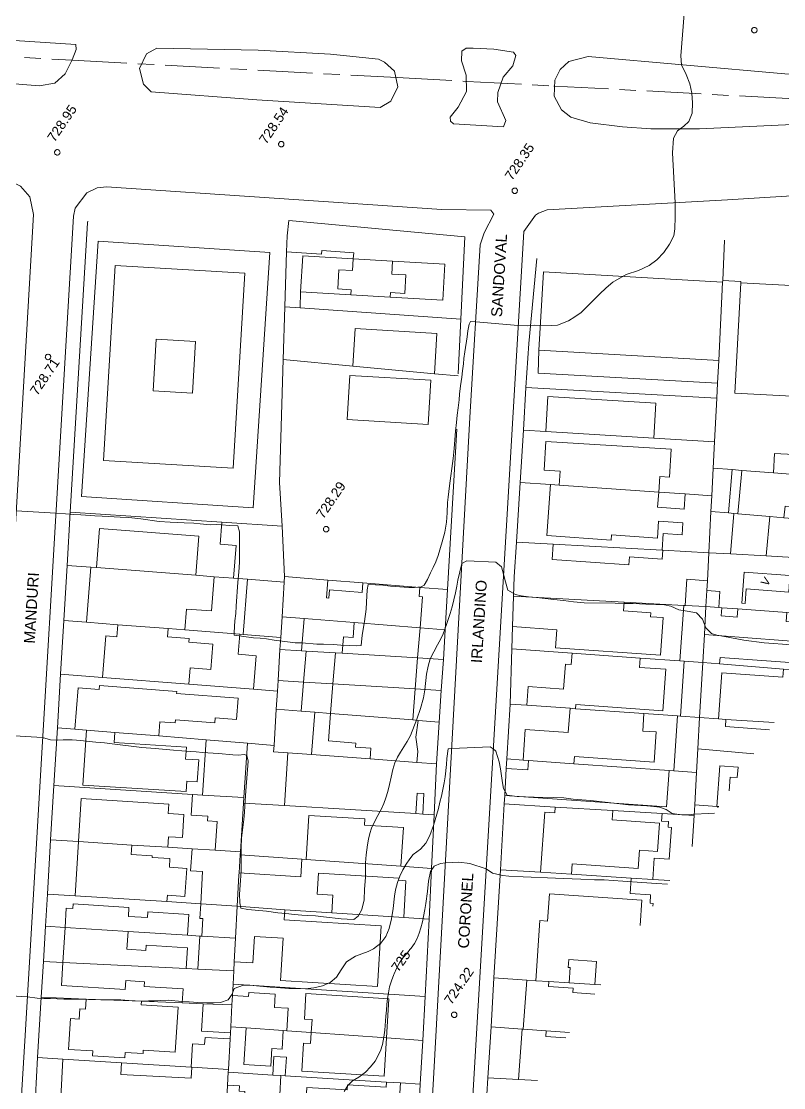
# Model space of a CAD drawing. Header units: metres. Extents: x 325024 to 7190115, y 7391967 to 10157759.
# Drawn here: x 326768.3 to 326907.7, y 7392562.4 to 7392757.2 of the extents above; entities that cross this region are included whole.
import ezdxf
from ezdxf.enums import TextEntityAlignment as Align

# ---------------------------------------------------------------- set-up
doc = ezdxf.new("R2010")
doc.units = ezdxf.units.M
doc.linetypes.add('T09', pattern=[17, 10, -2, 3, -2])
doc.layers.get('0').update_dxf_attribs({"lineweight": 18})
for name, color, linetype, lineweight in [('100_SIST_VIARIO_MEIO_FIO', 1, 'Continuous', 18), ('108_SEP_FIS_CANT_CENT_ILHA', 7, 'Continuous', 18), ('160_P_SIMP_ASF_TOP', 7, 'Continuous', 18), ('206_MURO_E_MURO_ARRIMO', 7, 'Continuous', 18), ('214_PROJ_BEIRAL_EDIF', 10, 'Continuous', 18), ('508_LM_SETOR_FISCAL', 136, 'T09', 18), ('600_CURVA_MESTRA', 14, 'Continuous', 18), ('602_CURVA_MESTRA_TOP', 24, 'Continuous', 18), ('604_CURVA_INTERM', 7, 'Continuous', 18), ('606_PTO_COTADO', 7, 'Continuous', 18), ('608_PTO_COTADO_INTERVIA', 1, 'Continuous', 18), ('624_SEGM_CURVA_MESTRA', 14, 'Continuous', 18)]:
    doc.layers.add(name, color=color, linetype=linetype, lineweight=lineweight)
doc.styles.add('Style-Arial', font='arial.ttf', dxfattribs={"height": 1.75})

# ---------------------------------------------------------------- blocks, each defined once
blk = doc.blocks.new('SP09')
at = {"color": 0, "linetype": 'Continuous'}
blk.add_lwpolyline([(-0.03, -0.51), (-0.14, -0.49), (-0.24, -0.46), (-0.31, -0.42), (-0.35, -0.39), (-0.42, -0.31), (-0.47, -0.24), (-0.51, -0.15), (-0.52, -0.09), (-0.52, 0.03), (-0.51, 0.11), (-0.48, 0.2), (-0.44, 0.27), (-0.4, 0.33), (-0.32, 0.39), (-0.23, 0.44), (-0.15, 0.48), (-0.1, 0.48), (-0.03, 0.48), (0.08, 0.48), (0.19, 0.44), (0.27, 0.4), (0.35, 0.32), (0.41, 0.23), (0.46, 0.11), (0.48, 0.03), (0.48, -0.03), (0.47, -0.08), (0.44, -0.21), (0.38, -0.3), (0.31, -0.38), (0.23, -0.44), (0.1, -0.49), (0.02, -0.51)], close=True, dxfattribs=at)
blk = doc.blocks.new('SP10')
at = {"color": 0, "linetype": 'Continuous'}
blk.add_lwpolyline([(-0.03, -0.51), (-0.14, -0.49), (-0.24, -0.46), (-0.31, -0.42), (-0.35, -0.39), (-0.42, -0.31), (-0.47, -0.24), (-0.51, -0.15), (-0.52, -0.09), (-0.52, 0.03), (-0.51, 0.11), (-0.48, 0.2), (-0.44, 0.27), (-0.4, 0.33), (-0.32, 0.39), (-0.23, 0.44), (-0.15, 0.48), (-0.1, 0.48), (-0.03, 0.48), (0.08, 0.48), (0.19, 0.44), (0.27, 0.4), (0.35, 0.32), (0.41, 0.23), (0.46, 0.11), (0.48, 0.03), (0.48, -0.03), (0.47, -0.08), (0.44, -0.21), (0.38, -0.3), (0.31, -0.38), (0.23, -0.44), (0.1, -0.49), (0.02, -0.51)], close=True, dxfattribs=at)

msp = doc.modelspace()

# ---------------------------------------------------------------- linework, layer by layer
at = {"layer": '100_SIST_VIARIO_MEIO_FIO', "flags": 128}
for points in [[(326752.851, 7392413.534), (326757.606, 7392501.453), (326770.52, 7392721.938), (326769.82, 7392725.148), (326768.096, 7392727.136), (326765.975, 7392728.166), (326756.147, 7392728.947), (326732.805, 7392730.316)], [(326841.556, 7392531.742), (326843.575, 7392562.849), (326850.305, 7392684.812), (326852.2, 7392716.386), (326852.887, 7392718.596), (326854.651, 7392722.02), (326854.112, 7392722.729), (326845.152, 7392722.854), (326783.815, 7392727.002), (326782.119, 7392726.834), (326780.248, 7392725.906), (326778.09, 7392723.094), (326777.791, 7392721.629), (326768.949, 7392571.905), (326766.8, 7392535.922)], [(326849.847, 7392544.271), (326860.162, 7392718.839), (326862.311, 7392721.831), (326862.824, 7392722.16), (326864.406, 7392722.777)]]:
    msp.add_lwpolyline(points, dxfattribs=at)
at = {"layer": '100_SIST_VIARIO_MEIO_FIO'}
msp.add_lwpolyline([(326864.406, 7392722.777), (326897.405, 7392724.612), (326914.045, 7392725.661), (326917.451, 7392724.728), (326921.615, 7392721.066), (326923.772, 7392718.261), (326924.695, 7392715.794), (326924.866, 7392713.815), (326921.562, 7392652.646)], dxfattribs=at)
at = {"layer": '108_SEP_FIS_CANT_CENT_ILHA', "flags": 128}
for points in [[(326687.937, 7392750.968), (326721.965, 7392748.879), (326748.588, 7392747.09), (326761.899, 7392746.158), (326767.814, 7392745.738), (326771.511, 7392745.472), (326774.408, 7392745.916), (326776.259, 7392747.631), (326777.592, 7392750.181), (326778.296, 7392752.1), (326778.239, 7392752.991), (326732.379, 7392755.997), (326709.45, 7392757.506), (326697.617, 7392758.306), (326692.44, 7392758.657), (326689.482, 7392758.857), (326688.014, 7392758.818), (326686.485, 7392757.337), (326685.597, 7392754.511), (326685.153, 7392753.098), (326685.581, 7392751.751), (326687.574, 7392751.013)], [(326811.347, 7392742.87), (326833.887, 7392741.523), (326835.816, 7392742.634), (326837.123, 7392745.272), (326836.501, 7392748.148), (326834.7, 7392749.805), (326833.583, 7392750.345), (326824.789, 7392751.243), (326811.579, 7392751.952), (326793.031, 7392752.349), (326791.137, 7392751.276), (326789.876, 7392748.622), (326790.637, 7392745.785), (326792.04, 7392744.331)], [(326847.329, 7392738.506), (326856.422, 7392737.946), (326856.847, 7392739.139), (326855.362, 7392742.558), (326855.417, 7392744.245), (326856.413, 7392747.057), (326858.129, 7392749.138), (326858.687, 7392750.978), (326858.297, 7392751.602), (326854.667, 7392752.16), (326850.921, 7392752.33), (326849.635, 7392752.332), (326848.807, 7392751.798), (326848.742, 7392750.043), (326849.608, 7392747.437), (326849.652, 7392744.45), (326848.181, 7392741.585), (326846.691, 7392739.717), (326846.777, 7392738.989)]]:
    msp.add_lwpolyline(points, close=True, dxfattribs=at)
msp.add_lwpolyline([(326981.359, 7392743.011), (326961.257, 7392744.352), (326934.178, 7392746.291), (326907.915, 7392747.639), (326871.915, 7392750.809), (326868.411, 7392749.93), (326866.837, 7392748.455), (326865.859, 7392746.479), (326865.716, 7392743.571), (326867.026, 7392741.044), (326868.774, 7392739.702), (326872.317, 7392738.692), (326878.199, 7392737.96), (326883.369, 7392737.597), (326892.263, 7392737.617), (326909.284, 7392738.375), (326909.964, 7392738.416)], dxfattribs=at)
at = {"layer": '206_MURO_E_MURO_ARRIMO'}
for p, q in [((326780.367, 7392720.447), (326777.208, 7392667.569)), ((326780.401, 7392720.722), (326780.367, 7392720.447)), ((326816.862, 7392718.024), (326817.164, 7392720.835)), ((326817.164, 7392720.835), (326849.351, 7392717.885)), ((326849.351, 7392717.885), (326848.648, 7392702.839)), ((326861.058, 7392698.372), (326862.572, 7392713.923)), ((326848.648, 7392702.839), (326848.179, 7392692.807)), ((326860.558, 7392690.321), (326861.058, 7392698.372)), ((326860.073, 7392682.506), (326860.558, 7392690.321)), ((326847.94, 7392682.739), (326846.229, 7392653.392)), ((326859.481, 7392672.965), (326860.073, 7392682.506)), ((326858.806, 7392662.079), (326859.481, 7392672.965)), ((326777.208, 7392667.569), (326776.625, 7392657.821)), ((326776.625, 7392657.821), (326776.023, 7392647.731)), ((326846.229, 7392653.392), (326845.8, 7392646.043)), ((326776.023, 7392647.731), (326775.436, 7392637.907)), ((326845.8, 7392646.043), (326845.447, 7392640.627)), ((326857.981, 7392642.579), (326858.114, 7392646.624)), ((326857.651, 7392632.475), (326857.981, 7392642.579)), ((326845.447, 7392640.627), (326845.075, 7392634.931)), ((326775.436, 7392637.907), (326774.853, 7392628.15)), ((326845.075, 7392634.931), (326844.7, 7392629.183)), ((326857.061, 7392622.447), (326857.651, 7392632.475)), ((326844.7, 7392629.183), (326844.199, 7392621.518)), ((326774.853, 7392628.15), (326774.22, 7392617.565)), ((326856.959, 7392620.72), (326857.061, 7392622.447)), ((326774.22, 7392617.565), (326773.628, 7392607.652)), ((326856.577, 7392614.221), (326856.669, 7392615.782)), ((326855.869, 7392602.188), (326856.577, 7392614.221)), ((326843.75, 7392612.237), (326843.276, 7392602.438)), ((326773.628, 7392607.652), (326773.036, 7392597.748)), ((326843.276, 7392602.438), (326842.827, 7392593.15)), ((326854.706, 7392582.413), (326855.869, 7392602.188)), ((326773.036, 7392597.748), (326772.685, 7392591.866)), ((326842.827, 7392593.15), (326842.142, 7392578.993)), ((326772.685, 7392591.866), (326772.298, 7392585.393)), ((326772.298, 7392585.393), (326771.909, 7392578.889)), ((326854.164, 7392573.489), (326854.706, 7392582.413)), ((326771.909, 7392578.889), (326771.252, 7392567.881)), ((326842.142, 7392578.993), (326841.684, 7392570.981)), ((326853.599, 7392564.173), (326854.164, 7392573.489)), ((326841.684, 7392570.981), (326841.229, 7392563.007)), ((326771.252, 7392567.881), (326770.829, 7392560.809)), ((326852.953, 7392553.519), (326853.599, 7392564.173)), ((326841.229, 7392563.007), (326840.642, 7392552.728))]:
    msp.add_line(p, q, dxfattribs=at)
at = {"layer": '206_MURO_E_MURO_ARRIMO', "flags": 128}
for points in [[(326816.773, 7392715.13), (326816.862, 7392718.024)], [(326896.89, 7392717.254), (326896.529, 7392709.885)], [(326816.162, 7392695.425), (326816.46, 7392705.048)], [(326819.23, 7392704.858), (326848.648, 7392702.839)], [(326816.162, 7392695.425), (326815.466, 7392672.99), (326815.959, 7392664.965)], [(326828.897, 7392694.239), (326816.162, 7392695.425)], [(326848.17, 7392692.443), (326843.834, 7392692.847)], [(326860.558, 7392690.321), (326895.477, 7392688.385)], [(326864.187, 7392682.258), (326860.073, 7392682.506)], [(326895.06, 7392680.398), (326883.934, 7392681.068)], [(326865.041, 7392672.58), (326859.481, 7392672.965)], [(326889.684, 7392670.875), (326884.834, 7392671.21)], [(326804.931, 7392665.706), (326777.208, 7392667.569)], [(326899.318, 7392667.247), (326898.597, 7392667.31)], [(326885.444, 7392660.593), (326865.533, 7392661.704)], [(326780.984, 7392657.484), (326776.625, 7392657.821)], [(326807.078, 7392655.466), (326803.554, 7392655.739)], [(326830.709, 7392654.621), (326824.341, 7392655.125)], [(326846.229, 7392653.392), (326841.126, 7392653.796)], [(326893.628, 7392653.196), (326893.464, 7392650.284)], [(326780.205, 7392647.408), (326776.023, 7392647.731)], [(326808.219, 7392645.242), (326798.151, 7392646.02)], [(326845.8, 7392646.043), (326841.182, 7392646.409)], [(326825.691, 7392641.817), (326820.328, 7392642.14)], [(326868.985, 7392641.778), (326857.981, 7392642.579)], [(326845.447, 7392640.627), (326840.747, 7392640.91)], [(326888.681, 7392640.345), (326881.416, 7392640.874)], [(326895.976, 7392639.791), (326907.642, 7392638.856)], [(326783.102, 7392637.314), (326775.436, 7392637.907)], [(326810.743, 7392635.177), (326798.903, 7392636.093)], [(326825.243, 7392636.163), (326819.881, 7392636.497)], [(326845.075, 7392634.931), (326840.297, 7392635.228)], [(326857.651, 7392632.475), (326860.726, 7392632.256)], [(326821.971, 7392630.982), (326824.815, 7392630.757)], [(326882.129, 7392630.73), (326888.296, 7392630.29)], [(326840.839, 7392629.488), (326844.7, 7392629.183)], [(326774.853, 7392628.15), (326778.048, 7392627.889)], [(326793.409, 7392626.635), (326802.052, 7392625.929)], [(326809.603, 7392625.312), (326814.483, 7392624.913)], [(326857.061, 7392622.447), (326860.035, 7392622.233)], [(326886.754, 7392620.307), (326887.579, 7392620.248)], [(326774.22, 7392617.565), (326799.566, 7392615.958)], [(326808.898, 7392614.385), (326816.41, 7392613.922)], [(326865.889, 7392613.647), (326856.577, 7392614.221)], [(326885.464, 7392612.44), (326876.466, 7392612.995)], [(326895.802, 7392613.718), (326895.677, 7392613.728)], [(326840.411, 7392612.443), (326841.676, 7392612.365)], [(326778.738, 7392607.328), (326773.628, 7392607.652)], [(326799.487, 7392606.013), (326795.08, 7392606.292)], [(326820.369, 7392604.057), (326819.572, 7392604.114)], [(326843.276, 7392602.438), (326837.69, 7392602.833)], [(326863.223, 7392601.72), (326855.869, 7392602.188)], [(326879.803, 7392600.664), (326868.867, 7392601.36)], [(326773.036, 7392597.748), (326778.111, 7392597.427)], [(326794.896, 7392596.362), (326801.091, 7392595.969)], [(326816.438, 7392594.844), (326825.023, 7392594.293)], [(326838.191, 7392593.448), (326842.827, 7392593.15)], [(326776.261, 7392591.639), (326772.685, 7392591.866)], [(326800.937, 7392590.074), (326798.663, 7392590.218)], [(326775.854, 7392585.223), (326772.298, 7392585.393)], [(326854.706, 7392582.413), (326860.696, 7392582.019)], [(326868.437, 7392581.509), (326873.15, 7392581.199)], [(326842.142, 7392578.993), (326806.983, 7392581.296)], [(326771.909, 7392578.889), (326780.113, 7392578.557)], [(326790.251, 7392578.148), (326797.698, 7392577.847)], [(326806.505, 7392572.371), (326806.446, 7392571.256)], [(326816.795, 7392572.741), (326821.286, 7392572.424)], [(326859.866, 7392573.082), (326854.164, 7392573.489)], [(326835.026, 7392571.452), (326841.684, 7392570.981)], [(326771.252, 7392567.881), (326775.881, 7392567.587)], [(326786.578, 7392566.909), (326799.298, 7392566.103)], [(326816.544, 7392564.524), (326835.031, 7392563.388)], [(326859.208, 7392563.858), (326853.599, 7392564.173)], [(326837.587, 7392563.231), (326841.229, 7392563.007)]]:
    msp.add_lwpolyline(points, dxfattribs=at)
at = {"layer": '214_PROJ_BEIRAL_EDIF', "flags": 128}
for points in [[(326782.338, 7392717.097), (326779.249, 7392670.399), (326810.65, 7392668.321), (326813.739, 7392715.02)], [(326828.978, 7392713.836), (326819.722, 7392714.389), (326819.33, 7392707.82), (326819.23, 7392704.858), (326816.46, 7392705.048), (326816.773, 7392715.13), (326823.176, 7392714.676), (326823.225, 7392715.359), (326829.056, 7392714.946)], [(326828.978, 7392713.836), (326819.722, 7392714.389), (326819.33, 7392707.82), (326828.536, 7392707.27), (326828.59, 7392708.186), (326826.126, 7392708.333), (326826.335, 7392711.83), (326828.849, 7392711.68)], [(326785.416, 7392712.648), (326783.285, 7392676.996), (326807.014, 7392675.578), (326809.144, 7392711.23)], [(326828.536, 7392707.27), (326835.703, 7392706.842), (326835.752, 7392707.66), (326838.373, 7392707.503), (326838.577, 7392710.913), (326836.02, 7392711.066), (326836.16, 7392713.407), (326828.978, 7392713.836), (326828.849, 7392711.68), (326826.335, 7392711.83), (326826.126, 7392708.333), (326828.59, 7392708.186)], [(326835.703, 7392706.842), (326835.752, 7392707.66), (326838.373, 7392707.503), (326838.577, 7392710.913), (326836.02, 7392711.066), (326836.16, 7392713.407), (326845.715, 7392712.836), (326845.323, 7392706.267)], [(326896.515, 7392709.592), (326895.813, 7392695.252), (326862.919, 7392697.153), (326863.747, 7392711.486)], [(326899.837, 7392709.44), (326898.773, 7392689.286), (326917.264, 7392688.31), (326916.703, 7392677.693), (326906.005, 7392678.257), (326905.818, 7392674.717), (326900.013, 7392675.179), (326898.283, 7392675.317), (326894.808, 7392675.594), (326895.06, 7392680.398), (326895.477, 7392688.385), (326895.612, 7392691.145), (326895.813, 7392695.252), (326896.515, 7392709.592), (326896.529, 7392709.885), (326899.851, 7392709.71)], [(326899.837, 7392709.44), (326919.334, 7392708.411), (326918.27, 7392688.257), (326917.264, 7392688.31), (326898.773, 7392689.286)], [(326828.897, 7392694.239), (326843.834, 7392692.847), (326844.274, 7392700.213), (326829.307, 7392701.107)], [(326792.936, 7392699.171), (326792.371, 7392689.714), (326799.562, 7392689.284), (326800.127, 7392698.742)], [(326895.612, 7392691.145), (326895.813, 7392695.252), (326862.919, 7392697.153), (326862.77, 7392692.965)], [(326828.329, 7392692.535), (326827.846, 7392684.448), (326842.666, 7392683.563), (326843.149, 7392691.649)], [(326864.187, 7392682.258), (326883.934, 7392681.068), (326884.32, 7392687.469), (326864.573, 7392688.659)], [(326866.643, 7392672.469), (326884.834, 7392671.21), (326885.04, 7392674.035), (326886.804, 7392673.928), (326887.113, 7392679.065), (326864.178, 7392680.447), (326863.863, 7392675.217), (326866.798, 7392675.04)], [(326898.283, 7392675.317), (326897.589, 7392667.399), (326894.394, 7392667.678), (326894.544, 7392670.538), (326894.808, 7392675.594)], [(326910.039, 7392666.308), (326916.586, 7392665.734), (326917.293, 7392673.803), (326905.818, 7392674.717), (326900.013, 7392675.179), (326899.318, 7392667.247), (326905.13, 7392666.738), (326907.744, 7392666.509), (326907.931, 7392668.64), (326910.226, 7392668.439)], [(326889.684, 7392670.875), (326889.485, 7392668.086), (326884.632, 7392668.432), (326884.834, 7392671.21), (326866.643, 7392672.469), (326865.041, 7392672.58), (326864.376, 7392663.262), (326876.119, 7392662.424), (326876.19, 7392663.414), (326884.595, 7392662.814), (326884.815, 7392665.896), (326889.259, 7392665.579), (326889.101, 7392663.373), (326885.66, 7392663.619), (326885.444, 7392660.593), (326885.601, 7392660.585), (326893.999, 7392660.116), (326894.394, 7392667.678), (326894.544, 7392670.538)], [(326897.589, 7392667.399), (326894.394, 7392667.678), (326893.999, 7392660.116), (326897.947, 7392659.896), (326898.597, 7392667.31)], [(326807.078, 7392655.466), (326809.603, 7392655.271), (326816.332, 7392654.751), (326816.4, 7392655.754), (326815.959, 7392664.965), (326804.931, 7392665.706), (326804.619, 7392661.683), (326807.541, 7392661.457)], [(326909.5, 7392659.252), (326917.705, 7392658.794), (326918.3, 7392665.584), (326916.586, 7392665.734), (326910.039, 7392666.308), (326907.744, 7392666.509), (326905.13, 7392666.738), (326904.499, 7392659.531)], [(326782.003, 7392657.405), (326800.176, 7392656), (326800.727, 7392663.129), (326782.554, 7392664.534)], [(326865.533, 7392661.704), (326858.806, 7392662.079), (326858.411, 7392655.725), (326858.297, 7392652.218), (326878.49, 7392651.107), (326889.406, 7392650.507), (326889.643, 7392650.494), (326889.984, 7392655.275), (326893.725, 7392655.008), (326893.999, 7392660.116), (326885.601, 7392660.585), (326885.483, 7392658.927), (326879.487, 7392659.355), (326879.385, 7392657.916), (326865.334, 7392658.918)], [(326897.947, 7392659.896), (326904.499, 7392659.531), (326909.5, 7392659.252), (326909.343, 7392657.092), (326913.027, 7392656.825), (326912.93, 7392655.491), (326916.233, 7392655.251), (326915.755, 7392648.667), (326908.254, 7392649.211), (326899.312, 7392649.86), (326896.366, 7392650.074), (326895.823, 7392650.113), (326896.034, 7392653.021), (326893.628, 7392653.196), (326893.725, 7392655.008), (326893.999, 7392660.116)], [(326798.151, 7392646.02), (326798.446, 7392649.84), (326803.07, 7392649.482), (326803.554, 7392655.739), (326800.176, 7392656), (326782.003, 7392657.405), (326780.984, 7392657.484), (326780.205, 7392647.408), (326785.891, 7392646.968), (326795.094, 7392646.257)], [(326824.341, 7392655.125), (326816.4, 7392655.754), (326816.332, 7392654.751), (326815.939, 7392648.407), (326819.992, 7392648.086), (326829.154, 7392647.361), (326841.182, 7392646.409), (326841.631, 7392652.08), (326840.994, 7392652.13), (326841.126, 7392653.796), (326830.709, 7392654.621), (326830.57, 7392652.866), (326824.63, 7392653.336), (326824.512, 7392651.848), (326824.085, 7392651.881)], [(326900.437, 7392656.544), (326908.832, 7392655.935), (326908.615, 7392652.939), (326900.807, 7392653.506), (326900.615, 7392650.852), (326900.028, 7392650.895)], [(326815.707, 7392644.663), (326815.939, 7392648.407), (326816.332, 7392654.751), (326809.603, 7392655.271), (326808.824, 7392645.195)], [(326878.49, 7392651.107), (326878.374, 7392649.481), (326883.366, 7392649.125), (326883.317, 7392648.44), (326885.629, 7392648.275), (326885.139, 7392641.402), (326865.956, 7392642.771), (326866.189, 7392646.048), (326858.114, 7392646.624), (326858.297, 7392652.218)], [(326889.51, 7392640.285), (326888.681, 7392640.345), (326889.406, 7392650.507), (326889.643, 7392650.494), (326893.464, 7392650.284), (326893.175, 7392645.175), (326892.885, 7392640.039)], [(326915.442, 7392643.499), (326915.695, 7392646.983), (326908.132, 7392647.532), (326908.254, 7392649.211), (326899.312, 7392649.86), (326899.203, 7392648.352), (326896.257, 7392648.566), (326896.366, 7392650.074), (326895.823, 7392650.113), (326893.464, 7392650.284), (326893.175, 7392645.175)], [(326815.568, 7392642.427), (326819.526, 7392642.189), (326819.992, 7392648.086), (326815.939, 7392648.407), (326815.707, 7392644.663)], [(326785.891, 7392646.968), (326795.094, 7392646.257), (326794.979, 7392644.775), (326798.966, 7392644.467), (326798.913, 7392643.776), (326803.297, 7392643.437), (326802.94, 7392638.814), (326799.136, 7392639.108), (326798.903, 7392636.093), (326783.102, 7392637.314), (326783.69, 7392644.926), (326785.721, 7392644.769)], [(326826.927, 7392641.743), (326840.747, 7392640.91), (326841.182, 7392646.409), (326829.154, 7392647.361), (326828.939, 7392644.645), (326827.168, 7392644.785)], [(326808.219, 7392645.242), (326808.824, 7392645.195), (326815.707, 7392644.663), (326815.568, 7392642.427), (326815.219, 7392636.786), (326815.098, 7392634.841), (326810.743, 7392635.177), (326811.217, 7392641.311), (326807.934, 7392641.564)], [(326819.881, 7392636.497), (326820.328, 7392642.14), (326819.526, 7392642.189), (326815.568, 7392642.427), (326815.219, 7392636.786)], [(326825.243, 7392636.163), (326840.297, 7392635.228), (326840.747, 7392640.91), (326826.927, 7392641.743), (326825.691, 7392641.817)], [(326868.985, 7392641.778), (326881.416, 7392640.874), (326881.294, 7392639.163), (326886.111, 7392638.819), (326885.569, 7392631.23), (326869.691, 7392632.363), (326869.638, 7392631.621), (326868.612, 7392631.694), (326860.726, 7392632.256), (326860.97, 7392635.664), (326867.448, 7392635.201), (326867.774, 7392639.762), (326868.836, 7392639.686)], [(326892.318, 7392630.003), (326892.885, 7392640.039), (326889.51, 7392640.285), (326888.794, 7392630.255)], [(326819.881, 7392636.497), (326815.219, 7392636.786), (326815.098, 7392634.841), (326814.894, 7392631.543), (326819.46, 7392631.181)], [(326825.243, 7392636.163), (326840.297, 7392635.228), (326839.848, 7392629.567), (326824.815, 7392630.757)], [(326778.048, 7392627.889), (326780.166, 7392627.716), (326785.358, 7392627.292), (326793.409, 7392626.635), (326793.609, 7392629.23), (326796.427, 7392629.012), (326796.472, 7392629.59), (326803.633, 7392629.036), (326803.706, 7392629.978), (326807.645, 7392629.674), (326807.943, 7392633.534), (326796.646, 7392634.408), (326796.674, 7392634.78), (326782.539, 7392635.873), (326782.483, 7392635.149), (326778.632, 7392635.447)], [(326817.004, 7392623.57), (326821.358, 7392623.241), (326821.971, 7392630.982), (326819.46, 7392631.181), (326814.894, 7392631.543), (326814.483, 7392624.913), (326814.411, 7392623.765)], [(326840.605, 7392621.789), (326832.052, 7392622.435), (326832.207, 7392624.396), (326829.378, 7392624.62), (326829.433, 7392625.324), (326824.416, 7392625.721), (326824.815, 7392630.757), (326839.848, 7392629.567), (326840.839, 7392629.488), (326840.431, 7392626.437), (326840.765, 7392623.817)], [(326860.035, 7392622.233), (326861.003, 7392622.163), (326869.338, 7392621.562), (326869.433, 7392622.892), (326883.997, 7392621.852), (326884.39, 7392627.363), (326881.901, 7392627.54), (326882.129, 7392630.73), (326869.638, 7392631.621), (326868.612, 7392631.694), (326868.294, 7392627.242), (326860.432, 7392627.803)], [(326888.794, 7392630.255), (326888.296, 7392630.29), (326887.579, 7392620.248), (326891.75, 7392619.947), (326891.994, 7392624.275), (326892.318, 7392630.003)], [(326785.358, 7392627.292), (326780.166, 7392627.716), (326779.528, 7392617.655), (326798.404, 7392616.458), (326798.524, 7392618.358), (326800.446, 7392618.236), (326800.702, 7392622.268), (326798.308, 7392622.419), (326798.448, 7392624.619), (326785.242, 7392625.457)], [(326808.961, 7392615.362), (326809.603, 7392625.312), (326802.052, 7392625.929), (326801.412, 7392615.841)], [(326841.676, 7392612.365), (326841.906, 7392616.107), (326840.642, 7392616.185), (326840.411, 7392612.443), (326816.41, 7392613.922), (326817.004, 7392623.57), (326821.358, 7392623.241), (326832.052, 7392622.435), (326840.605, 7392621.789), (326844.199, 7392621.518), (326843.75, 7392612.237)], [(326861.003, 7392622.163), (326869.338, 7392621.562), (326886.754, 7392620.307), (326886.28, 7392613.669), (326856.669, 7392615.782), (326856.959, 7392620.72), (326860.88, 7392620.44)], [(326795.08, 7392606.292), (326788.483, 7392606.71), (326778.738, 7392607.328), (326779.237, 7392615.184), (326795.239, 7392614.169), (326795.131, 7392612.469), (326797.983, 7392612.288), (326797.715, 7392608.06), (326795.202, 7392608.22)], [(326803.734, 7392605.743), (326804.066, 7392610.992), (326802.338, 7392611.101), (326802.394, 7392611.987), (326799.326, 7392612.181), (326799.566, 7392615.958), (326801.412, 7392615.841), (326808.961, 7392615.362), (326808.898, 7392614.385), (326808.322, 7392605.452)], [(326865.889, 7392613.647), (326876.466, 7392612.995), (326876.347, 7392611.324), (326884.987, 7392610.708), (326884.615, 7392605.505), (326881.3, 7392605.741), (326881.061, 7392602.39), (326869.002, 7392603.25), (326868.867, 7392601.36), (326863.223, 7392601.72), (326864.009, 7392612.739), (326865.815, 7392612.611)], [(326820.369, 7392604.057), (326837.69, 7392602.833), (326838.128, 7392609.925), (326831.045, 7392610.362), (326831.114, 7392611.477), (326820.865, 7392612.109)], [(326778.738, 7392607.328), (326788.483, 7392606.71), (326788.373, 7392604.972), (326792.22, 7392604.728), (326792.201, 7392604.423), (326795.438, 7392604.218), (326795.339, 7392602.647), (326798.51, 7392602.446), (326798.185, 7392597.322), (326794.97, 7392597.525), (326794.896, 7392596.362), (326778.111, 7392597.427)], [(326807.746, 7392595.547), (326801.091, 7392595.969), (326801.371, 7392601.85), (326799.231, 7392601.986), (326799.487, 7392606.013), (326803.734, 7392605.743), (326808.322, 7392605.452), (326808.287, 7392604.912), (326808.074, 7392601.599), (326808.049, 7392601.211)], [(326819.572, 7392604.114), (326808.287, 7392604.912), (326808.074, 7392601.599), (326819.374, 7392600.903)], [(326838.191, 7392593.448), (326825.023, 7392594.293), (326825.223, 7392597.53), (326822.38, 7392597.705), (326822.618, 7392601.575), (326837.289, 7392600.671), (326837.265, 7392600.269), (326838.606, 7392600.186)], [(326798.663, 7392590.218), (326787.779, 7392590.909), (326776.261, 7392591.639), (326776.484, 7392595.165), (326777.679, 7392595.089), (326777.732, 7392595.929), (326787.946, 7392595.281), (326787.843, 7392593.669), (326791.357, 7392593.446), (326791.422, 7392594.485), (326798.904, 7392594.011)], [(326801.091, 7392595.969), (326800.922, 7392593.301), (326801.457, 7392593.267), (326801.253, 7392590.054), (326807.431, 7392589.662), (326807.746, 7392595.547)], [(326807.201, 7392585.377), (326810.599, 7392585.168), (326810.898, 7392590.015), (326816.126, 7392589.693), (326815.647, 7392581.923), (326833.381, 7392580.83), (326834.065, 7392591.933), (326816.326, 7392593.027), (326816.438, 7392594.844), (326807.746, 7392595.547), (326807.431, 7392589.662)], [(326775.854, 7392585.223), (326798.431, 7392584.142), (326798.672, 7392587.939), (326791.114, 7392588.418), (326791.051, 7392587.436), (326787.573, 7392587.656), (326787.779, 7392590.909), (326776.261, 7392591.639)], [(326807.431, 7392589.662), (326801.253, 7392590.054), (326800.937, 7392590.074), (326800.554, 7392584.04), (326807.113, 7392583.726), (326807.201, 7392585.377)], [(326806.779, 7392577.48), (326806.87, 7392579.188), (326806.983, 7392581.296), (326807.113, 7392583.726), (326800.554, 7392584.04), (326798.431, 7392584.142), (326775.854, 7392585.223), (326775.587, 7392581.021), (326787.244, 7392580.282), (326787.349, 7392581.926), (326790.762, 7392581.709), (326790.709, 7392580.88), (326797.862, 7392580.427), (326797.698, 7392577.847), (326801.54, 7392577.691)], [(326806.87, 7392579.188), (326806.779, 7392577.48), (326806.564, 7392573.465), (326809.382, 7392573.266), (326816.178, 7392572.785), (326816.795, 7392572.741), (326817.049, 7392576.866), (326814.553, 7392577.02), (326814.703, 7392579.444), (326809.852, 7392579.743), (326809.807, 7392579.007)], [(326835.026, 7392571.452), (326821.286, 7392572.424), (326821.434, 7392574.816), (326820.039, 7392574.902), (326820.326, 7392579.56), (326835.468, 7392578.626)], [(326790.251, 7392578.148), (326780.113, 7392578.557), (326779.997, 7392576.726), (326778.964, 7392576.792), (326778.843, 7392574.886), (326777.231, 7392574.988), (326776.873, 7392569.355), (326781.359, 7392569.07), (326781.302, 7392568.17), (326787.201, 7392567.796), (326787.264, 7392568.796), (326790.535, 7392568.588), (326790.575, 7392569.21), (326796.402, 7392568.84), (326796.922, 7392577.044), (326790.208, 7392577.47)], [(326801.54, 7392577.691), (326801.224, 7392572.706), (326806.505, 7392572.371), (326806.564, 7392573.465), (326806.779, 7392577.48)], [(326816.178, 7392572.785), (326809.382, 7392573.266), (326808.969, 7392566.568), (326813.868, 7392566.266), (326814.068, 7392569.51), (326815.969, 7392569.392)], [(326835.026, 7392571.452), (326821.286, 7392572.424), (326821.163, 7392570.428), (326819.869, 7392570.507), (326819.553, 7392565.375), (326834.594, 7392564.447)], [(326806.147, 7392565.668), (326806.446, 7392571.256), (326801.859, 7392571.547), (326801.776, 7392570.233), (326799.569, 7392570.373), (326799.298, 7392566.103), (326799.452, 7392566.093)], [(326814.239, 7392564.666), (326815.733, 7392564.574), (326816.544, 7392564.524), (326816.754, 7392567.922), (326814.449, 7392568.064)], [(326799.452, 7392566.093), (326799.342, 7392564.077), (326786.462, 7392564.777), (326786.578, 7392566.909), (326775.881, 7392567.587), (326775.499, 7392560.556), (326776.575, 7392560.497), (326799.677, 7392559.243), (326805.785, 7392558.911), (326805.994, 7392562.821), (326806.12, 7392565.165), (326806.147, 7392565.668)], [(326805.994, 7392562.821), (326806.12, 7392565.165), (326814.239, 7392564.666), (326815.733, 7392564.574), (326815.517, 7392561.062), (326813.169, 7392561.207), (326813.131, 7392560.597), (326819.693, 7392560.193), (326819.319, 7392554.116), (326817.242, 7392554.251), (326813.339, 7392554.505), (326813.416, 7392555.758), (326808.794, 7392556.043), (326809.141, 7392561.675), (326808.082, 7392561.74), (326808.141, 7392562.689)], [(326823.307, 7392553.856), (326836.58, 7392552.993), (326836.954, 7392552.968), (326837.587, 7392563.231), (326835.031, 7392563.388), (326834.972, 7392562.434), (326827.893, 7392562.87), (326827.836, 7392561.948), (326820.508, 7392562.4), (326820.177, 7392557.036), (326823.491, 7392556.832)]]:
    msp.add_lwpolyline(points, close=True, dxfattribs=at)
for points in [[(326915.506, 7392643.494), (326915.442, 7392643.499), (326893.175, 7392645.175), (326892.885, 7392640.039), (326895.976, 7392639.791)], [(326905.965, 7392629.076), (326897.13, 7392629.676), (326895.773, 7392629.768), (326896.382, 7392638.171), (326907.534, 7392637.363), (326907.642, 7392638.856), (326912.195, 7392638.491)], [(326905.112, 7392627.787), (326897.035, 7392628.372), (326897.13, 7392629.676), (326895.773, 7392629.768), (326892.318, 7392630.003), (326891.994, 7392624.275), (326902.205, 7392623.394)], [(326897.721, 7392616.618), (326897.922, 7392619.132), (326899.183, 7392619.031), (326899.334, 7392620.912), (326896.04, 7392621.175), (326895.446, 7392613.746)], [(326895.658, 7392613.5), (326895.677, 7392613.728), (326895.446, 7392613.746), (326891.418, 7392614.068), (326891.306, 7392612.08), (326890.975, 7392606.424)], [(326886.867, 7392600.215), (326883.727, 7392600.414), (326884.006, 7392604.326), (326886.734, 7392604.131), (326887.146, 7392609.911), (326886.537, 7392609.955), (326886.611, 7392610.986), (326885.367, 7392611.074), (326885.464, 7392612.44)], [(326883.764, 7392595.526), (326883.799, 7392596.014), (326883.24, 7392596.053), (326883.35, 7392597.587), (326879.602, 7392597.854), (326879.803, 7392600.664)], [(326881.43, 7392591.998), (326881.758, 7392596.6), (326864.871, 7392597.805), (326864.514, 7392592.797), (326863.116, 7392592.897), (326862.332, 7392581.911), (326864.736, 7392581.753), (326868.437, 7392581.509), (326868.636, 7392584.3), (326868.263, 7392584.326), (326868.368, 7392585.797), (326873.452, 7392585.434), (326873.15, 7392581.199), (326874.236, 7392581.127)], [(326868.504, 7392572.465), (326864.277, 7392572.767), (326860.057, 7392573.068), (326860.696, 7392582.019), (326862.332, 7392581.911), (326864.736, 7392581.753), (326864.674, 7392580.878), (326869.187, 7392580.556), (326869.13, 7392579.763), (326873.144, 7392579.477)], [(326867.849, 7392571.476), (326864.204, 7392571.736), (326864.277, 7392572.767)]]:
    msp.add_lwpolyline(points, dxfattribs=at)
at = {"layer": '214_PROJ_BEIRAL_EDIF'}
for points in [[(326895.976, 7392639.791), (326896.062, 7392640.98), (326913.029, 7392639.75)], [(326895.446, 7392613.746), (326891.418, 7392614.068), (326891.75, 7392619.947), (326891.994, 7392624.275), (326902.205, 7392623.394)], [(326885.464, 7392612.44), (326891.306, 7392612.08), (326890.975, 7392606.424)], [(326879.803, 7392600.664), (326883.727, 7392600.414), (326886.867, 7392600.215)], [(326864.277, 7392572.767), (326860.057, 7392573.068), (326859.866, 7392573.082), (326859.208, 7392563.858), (326862.679, 7392563.663)]]:
    msp.add_lwpolyline(points, dxfattribs=at)
at = {"layer": '508_LM_SETOR_FISCAL'}
msp.add_lwpolyline([(326564.246, 7392538.336), (326626.965, 7392663.661), (326642.965, 7392694.154), (326654.498, 7392715.96), (326664.589, 7392743.934), (326668.559, 7392756.638), (326685.728, 7392754.927), (326688.969, 7392755.312), (326777.573, 7392750.14), (326836.997, 7392746.955), (326849.733, 7392746.274), (326865.657, 7392745.422), (326978.945, 7392739.362)], dxfattribs=at)
at = {"layer": '600_CURVA_MESTRA', "elevation": 725, "flags": 128}
msp.add_lwpolyline([(326839.339, 7392587.585), (326839.546, 7392587.846), (326840.142, 7392588.718), (326840.64, 7392589.647), (326841.044, 7392590.592), (326841.35, 7392591.558), (326841.608, 7392592.663), (326842.064, 7392594.924), (326842.233, 7392596.042), (326842.527, 7392598.215), (326842.759, 7392600.121), (326843.109, 7392601.848), (326843.77, 7392602.82), (326844.934, 7392603.34), (326845.816, 7392603.451), (326848.26, 7392603.588), (326850.288, 7392603.355), (326853.279, 7392602.348), (326854.443, 7392601.578), (326856.291, 7392601.126), (326857.408, 7392601.011), (326860.024, 7392600.911), (326861.514, 7392600.855), (326864.466, 7392600.68), (326867.392, 7392600.563), (326868.978, 7392600.541), (326870.562, 7392600.487), (326873.066, 7392600.318), (326874.879, 7392600.335), (326876.502, 7392600.248), (326878.283, 7392600.096), (326881.726, 7392599.887), (326884.418, 7392599.675), (326886.432, 7392599.558)], dxfattribs=at)
at = {"layer": '600_CURVA_MESTRA', "elevation": 725}
msp.add_lwpolyline([(326827.326, 7392561.683), (326827.993, 7392562.738), (326828.853, 7392563.579), (326829.998, 7392564.308), (326831.212, 7392565.165), (326832.152, 7392566.164), (326832.993, 7392567.228), (326833.929, 7392569.095), (326834.318, 7392570.264), (326834.586, 7392571.584), (326834.729, 7392572.896), (326834.917, 7392575.401), (326835.022, 7392576.528), (326835.084, 7392577.574), (326835.215, 7392578.662), (326835.388, 7392579.722), (326835.612, 7392580.793), (326835.934, 7392581.875), (326836.363, 7392583.029), (326836.433, 7392583.188)], dxfattribs=at)
at = {"layer": '604_CURVA_INTERM', "flags": 128}
for points, elevation in [([(326889.494, 7392758.643), (326888.871, 7392750.959), (326888.984, 7392749.306), (326889.835, 7392747.526), (326890.511, 7392745.812), (326890.862, 7392744.131), (326891.005, 7392742.354), (326890.922, 7392740.441), (326890.342, 7392738.915), (326889.408, 7392738.103), (326888.732, 7392737.609), (326888.246, 7392737.253), (326887.563, 7392735.905), (326887.345, 7392733.242), (326887.834, 7392724.08), (326887.87, 7392721.501), (326887.796, 7392719.318), (326887.568, 7392718.026), (326886.809, 7392716.491), (326885.78, 7392715.027), (326884.51, 7392713.677), (326883.069, 7392712.591), (326881.135, 7392711.738), (326878.904, 7392710.961), (326876.422, 7392709.592), (326875.212, 7392708.57), (326873.977, 7392707.363), (326872.786, 7392706.164), (326870.628, 7392704.047), (326869.488, 7392703.22), (326868.306, 7392702.511), (326866.293, 7392701.688), (326865.271, 7392701.626), (326862.159, 7392701.687), (326860.746, 7392701.623), (326859.145, 7392701.632), (326851.358, 7392702.355), (326850.406, 7392702.397), (326850.163, 7392701.899), (326849.909, 7392700.673), (326849.776, 7392699.582), (326849.395, 7392696.838), (326849.195, 7392695.632), (326849.114, 7392694.622), (326848.977, 7392693.352), (326848.836, 7392692.239), (326848.573, 7392690.632), (326848.418, 7392689.094), (326848.344, 7392688.047), (326848.131, 7392686.583), (326847.967, 7392685.267), (326847.876, 7392683.952), (326847.677, 7392682.326), (326847.395, 7392679.158), (326847.226, 7392677.374), (326846.541, 7392672.381), (326846.313, 7392670.287), (326846.179, 7392669.293), (326846.169, 7392667.407), (326846.046, 7392665.708), (326845.718, 7392663.909), (326845.245, 7392662.14), (326844.49, 7392659.636), (326844.075, 7392658.466), (326843.583, 7392657.414), (326843.077, 7392656.428), (326842.529, 7392655.256), (326841.937, 7392654.206), (326841.405, 7392653.909), (326840.169, 7392653.777), (326839.134, 7392653.775), (326835.78, 7392654.04), (326834.383, 7392654.194), (326833.051, 7392654.234), (326831.681, 7392654.304), (326831.518, 7392653.333), (326831.414, 7392651.103), (326831.328, 7392649.837), (326831.005, 7392647.587), (326830.598, 7392645.05), (326830.398, 7392643.15), (326829.652, 7392643.095), (326828.239, 7392643.191), (326826.683, 7392643.256), (326825.342, 7392643.354), (326823.531, 7392643.426), (326822.301, 7392643.433), (326819.554, 7392643.667), (326818.354, 7392643.689), (326816.962, 7392643.814), (326814.495, 7392644.139), (326813.099, 7392644.376), (326811.924, 7392644.489), (326810.696, 7392644.582), (326807.199, 7392645.044), (326807.201, 7392645.528), (326807.304, 7392647.679), (326807.5, 7392649.017), (326807.564, 7392650.345), (326807.86, 7392654.755), (326807.984, 7392655.88), (326808.094, 7392657.447), (326808.141, 7392658.462), (326808.181, 7392662.705), (326808.182, 7392663.921), (326807.875, 7392665.042), (326806.264, 7392665.096), (326804.975, 7392665.25), (326803.954, 7392665.274), (326802.77, 7392665.249), (326800.988, 7392665.395), (326799.825, 7392665.515), (326798.075, 7392665.602), (326796.759, 7392665.63), (326795.484, 7392665.703), (326793.468, 7392665.863), (326790.128, 7392666.336), (326787.905, 7392666.562), (326786.351, 7392666.626), (326783.074, 7392666.827), (326781.715, 7392666.896), (326779.147, 7392667.064), (326777.808, 7392667.117), (326776.361, 7392667.236), (326774.586, 7392667.354), (326767.348, 7392667.779)], 728), ([(326910.578, 7392643.181), (326907.479, 7392643.438), (326905.85, 7392643.532), (326904.126, 7392643.655), (326900.404, 7392644.148), (326896.867, 7392644.816), (326895.473, 7392645.045), (326894.463, 7392645.359), (326893.446, 7392646.382), (326892.82, 7392648.004), (326891.77, 7392649.143), (326890.009, 7392649.422), (326888.536, 7392649.702), (326887.066, 7392650.341), (326885.868, 7392650.602), (326884.302, 7392650.681), (326882.478, 7392650.716), (326880.151, 7392650.822), (326878.649, 7392650.833), (326876.89, 7392650.882), (326871.17, 7392650.984), (326869.264, 7392651.132), (326867.417, 7392651.389), (326865.677, 7392651.608), (326864.049, 7392651.788), (326862.495, 7392651.916), (326861, 7392652.064), (326859.703, 7392652.237), (326858.619, 7392652.476), (326857.228, 7392653.276), (326856.782, 7392654.814), (326856.461, 7392656.204), (326856.061, 7392657.543), (326855.025, 7392658.4), (326849.756, 7392658.66), (326848.835, 7392658.174), (326848.122, 7392655.083), (326847.939, 7392654.008), (326847.668, 7392652.809), (326847.049, 7392650.22), (326846.722, 7392649.029), (326846.051, 7392647.04), (326845.412, 7392645.33), (326844.981, 7392644.361), (326844.391, 7392643.282), (326843.056, 7392640.746), (326842.67, 7392639.365), (326842.393, 7392637.935), (326842.05, 7392635.06), (326841.795, 7392633.634), (326841.237, 7392631.687), (326840.6, 7392629.706), (326839.44, 7392626.74), (326838.812, 7392625.63), (326837.598, 7392623.705), (326837.082, 7392622.754), (326836.595, 7392621.706), (326836.202, 7392620.509), (326835.877, 7392619.114), (326835.583, 7392617.743), (326835.288, 7392616.468), (326834.952, 7392615.319), (326834.554, 7392614.28), (326834.106, 7392613.326), (326833.132, 7392611.55), (326832.33, 7392609.779), (326832.007, 7392608.81), (326831.769, 7392607.781), (326831.586, 7392606.747), (326831.341, 7392604.924), (326831.213, 7392603.43), (326831.233, 7392601.785), (326831.194, 7392600.781), (326831.045, 7392598.625), (326830.944, 7392596.697), (326830.529, 7392594.952), (326829.888, 7392593.731), (326829.058, 7392593.113), (326827.841, 7392593.162), (326826.729, 7392593.242), (326823.521, 7392593.576), (326822.034, 7392593.755), (326820.658, 7392593.854), (326819.583, 7392593.883), (326818.219, 7392593.988), (326816.665, 7392594.185), (326815.183, 7392594.338), (326813.122, 7392594.622), (326811.009, 7392594.788), (326809.705, 7392594.913), (326808.437, 7392595.168), (326808.219, 7392596.159), (326808.177, 7392597.71), (326808.319, 7392600.234), (326808.476, 7392601.925), (326808.496, 7392604.691), (326808.471, 7392606.272), (326808.504, 7392607.969), (326808.953, 7392611.391), (326809.095, 7392612.704), (326809.164, 7392613.794), (326809.3, 7392616.619), (326809.762, 7392622.037), (326809.527, 7392623.088), (326809.075, 7392623.268), (326807.928, 7392623.15), (326806.929, 7392623.196), (326804.302, 7392623.421), (326801.391, 7392623.642), (326800.228, 7392623.76), (326799.114, 7392623.815), (326796.077, 7392624.057), (326792.723, 7392624.32), (326790.324, 7392624.536), (326784.87, 7392625.216), (326783.486, 7392625.375), (326781.917, 7392625.533), (326780.645, 7392625.633), (326779.146, 7392625.801), (326777.588, 7392625.907), (326775.91, 7392625.912), (326774.657, 7392625.855), (326773.607, 7392625.939), (326772.166, 7392626.37), (326764.947, 7392626.794)], 727), ([(326895.025, 7392612.543), (326893.85, 7392612.489), (326891.388, 7392612.331), (326890.132, 7392612.24), (326889.034, 7392612.196), (326887.322, 7392612.472), (326886.194, 7392613.224), (326884.962, 7392613.627), (326883.917, 7392613.762), (326882.653, 7392613.864), (326879.313, 7392614.08), (326877.15, 7392614.266), (326872.352, 7392614.819), (326869.186, 7392615.112), (326867.492, 7392615.342), (326865.552, 7392615.416), (326862.05, 7392615.43), (326860.48, 7392615.523), (326858.923, 7392615.578), (326857.107, 7392615.791), (326856.476, 7392617.022), (326856.27, 7392618.099), (326855.911, 7392620.651), (326855.666, 7392621.919), (326855.035, 7392623.866), (326854.573, 7392624.259), (326854.025, 7392624.667), (326846.968, 7392624.339), (326846.341, 7392624.257), (326846.082, 7392622.512), (326846.001, 7392621.444), (326845.767, 7392619.179), (326845.586, 7392618.072), (326845.084, 7392615.661), (326844.821, 7392614.509), (326844.538, 7392613.394), (326843.654, 7392610.25), (326842.985, 7392608.47), (326842.255, 7392607.066), (326841.261, 7392605.979), (326839.944, 7392604.965), (326839.287, 7392604.188), (326838.65, 7392603.23), (326838.036, 7392602.182), (326837.49, 7392600.985), (326837.05, 7392599.837), (326836.722, 7392598.545), (326836.54, 7392597.356), (326836.288, 7392595.132), (326835.958, 7392593.242), (326835.54, 7392591.446), (326834.898, 7392589.97), (326834.04, 7392588.794), (326832.7, 7392587.734), (326831.693, 7392587.251), (326829.409, 7392586.41), (326827.706, 7392585.342), (326826.738, 7392583.912), (326825.875, 7392582.539), (326824.741, 7392581.599), (326823.336, 7392580.965), (326821.779, 7392580.608), (326820.152, 7392580.453), (326818.268, 7392580.47), (326817.188, 7392580.512), (326814.928, 7392580.645), (326813.792, 7392580.738), (326811.283, 7392580.979), (326810.061, 7392581.072), (326808.887, 7392581.088), (326807.214, 7392580.462), (326806.817, 7392579.436), (326806.097, 7392578.442), (326804.72, 7392577.932), (326803.542, 7392577.88), (326802.19, 7392577.864), (326800.559, 7392577.903), (326798.983, 7392578.027), (326797.604, 7392578.114), (326795.097, 7392578.323), (326793.747, 7392578.283), (326792.553, 7392578.239), (326791.542, 7392578.231), (326790.279, 7392578.182), (326787.929, 7392578.291), (326786.491, 7392578.394), (326785.37, 7392578.427), (326782.791, 7392578.422), (326780.545, 7392578.464), (326779.522, 7392578.506), (326777.285, 7392578.52), (326776.053, 7392578.545), (326773.593, 7392578.681), (326772.362, 7392578.667), (326771.134, 7392578.691), (326769.365, 7392578.944), (326762.17, 7392579.367)], 726)]:
    msp.add_lwpolyline(points, dxfattribs=dict(at, elevation=elevation))
at = {"layer": '624_SEGM_CURVA_MESTRA', "elevation": 725}
msp.add_lwpolyline([(326836.433, 7392583.188), (326836.861, 7392584.153), (326837.448, 7392585.2), (326838.12, 7392586.138), (326838.873, 7392586.998), (326839.339, 7392587.585)], dxfattribs=at)

# ---------------------------------------------------------------- block references
at = {"layer": '606_PTO_COTADO', "rotation": 55.83005668387076}
for p in [(326815.805, 7392734.821, 728.54), (326773.154, 7392695.93, 728.715), (326824.015, 7392664.456, 728.295), (326847.438, 7392575.699, 724.22)]:
    msp.add_blockref('SP09', p, dxfattribs=at)
at = {"layer": '608_PTO_COTADO_INTERVIA', "rotation": 55.83005668387076}
for p in [(326902.328, 7392755.665, 727.68), (326774.848, 7392733.333, 728.955), (326858.513, 7392726.316, 728.355)]:
    msp.add_blockref('SP10', p, dxfattribs=at)

# ---------------------------------------------------------------- texts
at = {"layer": '160_P_SIMP_ASF_TOP', "style": 'Style-Arial'}
for s, rotation, p in [('SANDOVAL', 86.41889, (326855.159, 7392703.203)), ('MANDURI', 86.5807, (326769.718, 7392643.534)), ('IRLANDINO', 86.41889, (326851.477, 7392639.965)), ('CORONEL', 86.41889, (326849.09, 7392587.812))]:
    msp.add_text(s, height=2, rotation=rotation, dxfattribs=at).set_placement(p, align=Align.MIDDLE_LEFT)
at = {"layer": '214_PROJ_BEIRAL_EDIF', "style": 'Style-Arial'}
msp.add_text('V', height=1.5, rotation=55.83006, dxfattribs=at).set_placement((326904.645, 7392653.854))
at = {"layer": '602_CURVA_MESTRA_TOP', "style": 'Style-Arial'}
msp.add_text('725', height=1.75, rotation=54.36112, dxfattribs=at).set_placement((326837.68, 7392585.524), align=Align.MIDDLE_CENTER)
at = {"layer": '606_PTO_COTADO', "style": 'Style-Arial'}
for s, p in [('728.54', (326814.426, 7392738.229, 728.54)), ('728.71', (326772.549, 7392692.314, 728.715)), ('728.29', (326824.873, 7392669.749, 728.295)), ('724.22', (326848.296, 7392580.992, 724.22))]:
    msp.add_text(s, height=1.75, rotation=55.83006, dxfattribs=at).set_placement(p, align=Align.MIDDLE_CENTER)
at = {"layer": '608_PTO_COTADO_INTERVIA', "style": 'Style-Arial'}
for s, p in [('728.95', (326775.706, 7392738.626, 728.955)), ('728.35', (326859.372, 7392731.609, 728.355))]:
    msp.add_text(s, height=1.75, rotation=55.83006, dxfattribs=at).set_placement(p, align=Align.MIDDLE_CENTER)

doc.saveas('drawing.dxf')
